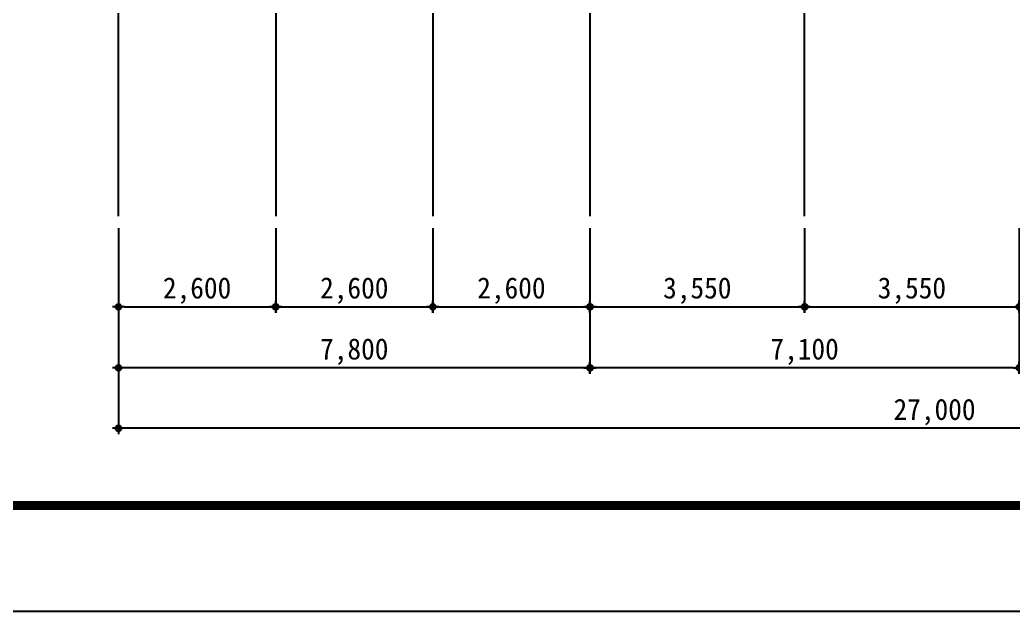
# Model space of a CAD drawing. Header units: millimetres. Extents: x 315000 to 378000, y 0 to 44550.
# Drawn here: x 326070 to 342502, y 0 to 9785 of the extents above; entities that cross this region are included whole.
import ezdxf

# ---------------------------------------------------------------- set-up
doc = ezdxf.new("R2010")
doc.units = ezdxf.units.MM
doc.header["$LTSCALE"] = 100
doc.linetypes.add('CEN', pattern=[62, 60, -1, 0, -1])
for name, color, linetype in [('CEN', 1, 'CEN'), ('DIM', 7, 'Continuous'), ('FOR', 4, 'Continuous'), ('ZC301', 7, 'Continuous')]:
    doc.layers.add(name, color=color, linetype=linetype)
doc.styles.add('돋움', font='')
doc.styles.get('돋움').set_extended_font_data('DotumChe')
doc.dimstyles.new('ISO-25', dxfattribs={"dimtxt": 2.5, "dimasz": 2.5, "dimexe": 1.25, "dimexo": 0.625, "dimtad": 1, "dimtxsty": 'STANDARD', "dimcen": 2.5, "dimadec": 0, "dimazin": 0, "dimtfac": 1, "dimtmove": 0, "dimatfit": 3, "dimfxl": 1, "dimarcsym": 0})

# ---------------------------------------------------------------- blocks, each defined once
blk = doc.blocks.new('Z_DOT')
at = {"layer": 'DIM', "color": 0}
for p, q in [((-1, 0), (1, 0)), ((0, -1), (0, 1))]:
    blk.add_line(p, q, dxfattribs=at)
for radius in [0.5, 0.25]:
    blk.add_circle((0, 0), radius, dxfattribs=at)
blk = doc.blocks.new('*D15')
at = {"layer": 'Defpoints', "color": 0, "transparency": 16777216}
for p in [(327702, 6536), (335502, 6536), (327702, 4026)]:
    blk.add_point(p, dxfattribs=at)
at = {"layer": 'DIM', "color": 6, "lineweight": -2, "transparency": 16777216}
for p, q in [((327702, 6336), (327702, 4026)), ((335502, 6336), (335502, 4026)), ((335402, 4026), (327802, 4026))]:
    blk.add_line(p, q, dxfattribs=at)
at = {"layer": 'DIM', "color": 6, "lineweight": -2, "transparency": 16777216, "xscale": 100, "yscale": 100, "zscale": 100, "rotation": 180}
blk.add_blockref('Z_DOT', (327702, 4026), dxfattribs=at)
at = {"layer": 'DIM', "color": 6, "lineweight": -2, "transparency": 16777216, "xscale": 100, "yscale": 100, "zscale": 100}
blk.add_blockref('Z_DOT', (335502, 4026), dxfattribs=at)
at = {"layer": 'DIM', "color": 0, "transparency": 16777216, "insert": (331602, 4294), "char_height": 350, "attachment_point": 5, "style": '돋움'}
blk.add_mtext('7,800', dxfattribs=at)
blk = doc.blocks.new('*D16')
at = {"layer": 'Defpoints', "color": 0, "transparency": 16777216}
for p in [(335502, 6536), (342602, 6536), (335502, 4026)]:
    blk.add_point(p, dxfattribs=at)
at = {"layer": 'DIM', "color": 6, "lineweight": -2, "transparency": 16777216}
for p, q in [((335502, 6336), (335502, 4026)), ((342602, 6336), (342602, 4026)), ((342502, 4026), (335602, 4026))]:
    blk.add_line(p, q, dxfattribs=at)
at = {"layer": 'DIM', "color": 6, "lineweight": -2, "transparency": 16777216, "xscale": 100, "yscale": 100, "zscale": 100, "rotation": 180}
blk.add_blockref('Z_DOT', (335502, 4026), dxfattribs=at)
at = {"layer": 'DIM', "color": 6, "lineweight": -2, "transparency": 16777216, "xscale": 100, "yscale": 100, "zscale": 100}
blk.add_blockref('Z_DOT', (342602, 4026), dxfattribs=at)
at = {"layer": 'DIM', "color": 0, "transparency": 16777216, "insert": (339052, 4294), "char_height": 350, "attachment_point": 5, "style": '돋움'}
blk.add_mtext('7,100', dxfattribs=at)
blk = doc.blocks.new('*D19')
at = {"layer": 'Defpoints', "color": 0, "transparency": 16777216}
for p in [(327702, 6536), (354702, 6536), (327702, 3026)]:
    blk.add_point(p, dxfattribs=at)
at = {"layer": 'DIM', "color": 6, "lineweight": -2, "transparency": 16777216}
for p, q in [((327702, 6336), (327702, 3026)), ((354702, 6336), (354702, 3026)), ((354602, 3026), (327802, 3026))]:
    blk.add_line(p, q, dxfattribs=at)
at = {"layer": 'DIM', "color": 6, "lineweight": -2, "transparency": 16777216, "xscale": 100, "yscale": 100, "zscale": 100, "rotation": 180}
blk.add_blockref('Z_DOT', (327702, 3026), dxfattribs=at)
at = {"layer": 'DIM', "color": 6, "lineweight": -2, "transparency": 16777216, "xscale": 100, "yscale": 100, "zscale": 100}
blk.add_blockref('Z_DOT', (354702, 3026), dxfattribs=at)
at = {"layer": 'DIM', "color": 0, "transparency": 16777216, "insert": (341202, 3294), "char_height": 350, "attachment_point": 5, "style": '돋움'}
blk.add_mtext('27,000', dxfattribs=at)
blk = doc.blocks.new('A$C0DB842BB')
at = {"layer": 'FOR', "color": 1}
blk.add_lwpolyline([(63000, 0), (63000, 44550), (0, 44550), (0, 0)], close=True, dxfattribs=at)
at = {"layer": 'FOR', "color": 7, "const_width": 150}
blk.add_lwpolyline([(61688, 43250), (2187, 43250), (2187, 1750), (61688, 1750)], close=True, dxfattribs=at)
blk = doc.blocks.new('*D29')
at = {"layer": 'Defpoints', "color": 0, "transparency": 16777216}
for p in [(327702, 6536), (330302, 6536), (330302, 5036)]:
    blk.add_point(p, dxfattribs=at)
at = {"layer": 'DIM', "color": 6, "lineweight": -2, "transparency": 16777216}
for p, q in [((327702, 6336), (327702, 5036)), ((330302, 6336), (330302, 5036)), ((327802, 5036), (330202, 5036))]:
    blk.add_line(p, q, dxfattribs=at)
at = {"layer": 'DIM', "color": 6, "lineweight": -2, "transparency": 16777216, "xscale": 100, "yscale": 100, "zscale": 100, "rotation": 180}
blk.add_blockref('Z_DOT', (327702, 5036), dxfattribs=at)
at = {"layer": 'DIM', "color": 6, "lineweight": -2, "transparency": 16777216, "xscale": 100, "yscale": 100, "zscale": 100}
blk.add_blockref('Z_DOT', (330302, 5036), dxfattribs=at)
at = {"layer": 'DIM', "color": 0, "transparency": 16777216, "insert": (329002, 5304), "char_height": 350, "attachment_point": 5, "style": '돋움'}
blk.add_mtext('2,600', dxfattribs=at)
blk = doc.blocks.new('*D30')
at = {"layer": 'Defpoints', "color": 0, "transparency": 16777216}
for p in [(332902, 6536), (335502, 6536), (335502, 5036)]:
    blk.add_point(p, dxfattribs=at)
at = {"layer": 'DIM', "color": 6, "lineweight": -2, "transparency": 16777216}
for p, q in [((332902, 6336), (332902, 5036)), ((335502, 6336), (335502, 5036)), ((333002, 5036), (335402, 5036))]:
    blk.add_line(p, q, dxfattribs=at)
at = {"layer": 'DIM', "color": 6, "lineweight": -2, "transparency": 16777216, "xscale": 100, "yscale": 100, "zscale": 100, "rotation": 180}
blk.add_blockref('Z_DOT', (332902, 5036), dxfattribs=at)
at = {"layer": 'DIM', "color": 6, "lineweight": -2, "transparency": 16777216, "xscale": 100, "yscale": 100, "zscale": 100}
blk.add_blockref('Z_DOT', (335502, 5036), dxfattribs=at)
at = {"layer": 'DIM', "color": 0, "transparency": 16777216, "insert": (334202, 5304), "char_height": 350, "attachment_point": 5, "style": '돋움'}
blk.add_mtext('2,600', dxfattribs=at)
blk = doc.blocks.new('*D31')
at = {"layer": 'Defpoints', "color": 0, "transparency": 16777216}
for p in [(330302, 6536), (332902, 6536), (332902, 5036)]:
    blk.add_point(p, dxfattribs=at)
at = {"layer": 'DIM', "color": 6, "lineweight": -2, "transparency": 16777216}
for p, q in [((330302, 6336), (330302, 5036)), ((332902, 6336), (332902, 5036)), ((330402, 5036), (332802, 5036))]:
    blk.add_line(p, q, dxfattribs=at)
at = {"layer": 'DIM', "color": 6, "lineweight": -2, "transparency": 16777216, "xscale": 100, "yscale": 100, "zscale": 100, "rotation": 180}
blk.add_blockref('Z_DOT', (330302, 5036), dxfattribs=at)
at = {"layer": 'DIM', "color": 6, "lineweight": -2, "transparency": 16777216, "xscale": 100, "yscale": 100, "zscale": 100}
blk.add_blockref('Z_DOT', (332902, 5036), dxfattribs=at)
at = {"layer": 'DIM', "color": 0, "transparency": 16777216, "insert": (331602, 5304), "char_height": 350, "attachment_point": 5, "style": '돋움'}
blk.add_mtext('2,600', dxfattribs=at)
blk = doc.blocks.new('*D32')
at = {"layer": 'Defpoints', "color": 0, "transparency": 16777216}
for p in [(339052, 6536), (342602, 6536), (342602, 5036)]:
    blk.add_point(p, dxfattribs=at)
at = {"layer": 'DIM', "color": 6, "lineweight": -2, "transparency": 16777216}
for p, q in [((339052, 6336), (339052, 5036)), ((342602, 6336), (342602, 5036)), ((339152, 5036), (342502, 5036))]:
    blk.add_line(p, q, dxfattribs=at)
at = {"layer": 'DIM', "color": 6, "lineweight": -2, "transparency": 16777216, "xscale": 100, "yscale": 100, "zscale": 100, "rotation": 180}
blk.add_blockref('Z_DOT', (339052, 5036), dxfattribs=at)
at = {"layer": 'DIM', "color": 6, "lineweight": -2, "transparency": 16777216, "xscale": 100, "yscale": 100, "zscale": 100}
blk.add_blockref('Z_DOT', (342602, 5036), dxfattribs=at)
at = {"layer": 'DIM', "color": 0, "transparency": 16777216, "insert": (340827, 5304), "char_height": 350, "attachment_point": 5, "style": '돋움'}
blk.add_mtext('3,550', dxfattribs=at)
blk = doc.blocks.new('*D33')
at = {"layer": 'Defpoints', "color": 0, "transparency": 16777216}
for p in [(335502, 6536), (339052, 6536), (339052, 5036)]:
    blk.add_point(p, dxfattribs=at)
at = {"layer": 'DIM', "color": 6, "lineweight": -2, "transparency": 16777216}
for p, q in [((335502, 6336), (335502, 5036)), ((339052, 6336), (339052, 5036)), ((335602, 5036), (338952, 5036))]:
    blk.add_line(p, q, dxfattribs=at)
at = {"layer": 'DIM', "color": 6, "lineweight": -2, "transparency": 16777216, "xscale": 100, "yscale": 100, "zscale": 100, "rotation": 180}
blk.add_blockref('Z_DOT', (335502, 5036), dxfattribs=at)
at = {"layer": 'DIM', "color": 6, "lineweight": -2, "transparency": 16777216, "xscale": 100, "yscale": 100, "zscale": 100}
blk.add_blockref('Z_DOT', (339052, 5036), dxfattribs=at)
at = {"layer": 'DIM', "color": 0, "transparency": 16777216, "insert": (337277, 5304), "char_height": 350, "attachment_point": 5, "style": '돋움'}
blk.add_mtext('3,550', dxfattribs=at)

msp = doc.modelspace()

# ---------------------------------------------------------------- linework, layer by layer
at = {"layer": 'CEN'}
for p, q in [((327702.3, 6535.8), (327702.3, 35635.8)), ((335502.3, 6535.8), (335502.3, 35635.8)), ((339052.3, 6535.8), (339052.3, 22335.8)), ((330302.3, 16535.7), (330302.3, 6535.8)), ((332902.3, 16535.7), (332902.3, 6535.8))]:
    msp.add_line(p, q, dxfattribs=at)

# ---------------------------------------------------------------- block references
at = {"layer": 'ZC301'}
msp.add_blockref('A$C0DB842BB', (315000, 0), dxfattribs=at)

# ---------------------------------------------------------------- dimensions: what is measured, and where the dimension line sits
at = {"layer": 'DIM'}
for base, p1, p2, picture, middle in [((327702.3, 4025.8), (335502.3, 6535.8), (327702.3, 6535.8), '*D15', (331602.3, 4294.1)), ((327702.3, 3025.8), (354702.3, 6535.8), (327702.3, 6535.8), '*D19', (341202.3, 3294.1)), ((335502.3, 4025.8), (342602.3, 6535.8), (335502.3, 6535.8), '*D16', (339052.3, 4294.1))]:
    dim = msp.add_linear_dim(base=base, p1=p1, p2=p2, angle=180, dimstyle='ISO-25', override={"dimscale": 100, "dimtxt": 3.5, "dimasz": 1, "dimexe": 0, "dimexo": 2, "dimgap": 0.6, "dimdec": 0, "dimlunit": 6, "dimtxsty": '돋움', "dimblk1": 'Z_DOT', "dimblk2": 'Z_DOT', "dimsah": 1, "dimclrd": 6, "dimclre": 6, "dimtix": 1}, dxfattribs=at)
    dim.commit()
    dim.dimension.update_dxf_attribs({"geometry": picture, "text_midpoint": middle})
for base, p1, p2, picture, middle in [((330302.3, 5035.7), (327702.3, 6535.8), (330302.3, 6535.8), '*D29', (329002.3, 5304)), ((332902.3, 5035.7), (330302.3, 6535.8), (332902.3, 6535.8), '*D31', (331602.3, 5304)), ((335502.3, 5035.7), (332902.3, 6535.8), (335502.3, 6535.8), '*D30', (334202.3, 5304)), ((339052.3, 5035.7), (335502.3, 6535.8), (339052.3, 6535.8), '*D33', (337277.3, 5304)), ((342602.3, 5035.7), (339052.3, 6535.8), (342602.3, 6535.8), '*D32', (340827.3, 5304))]:
    dim = msp.add_linear_dim(base=base, p1=p1, p2=p2, dimstyle='ISO-25', override={"dimscale": 100, "dimtxt": 3.5, "dimasz": 1, "dimexe": 0, "dimexo": 2, "dimgap": 0.6, "dimdec": 0, "dimlunit": 6, "dimtxsty": '돋움', "dimblk1": 'Z_DOT', "dimblk2": 'Z_DOT', "dimsah": 1, "dimclrd": 6, "dimclre": 6, "dimtix": 1}, dxfattribs=at)
    dim.commit()
    dim.dimension.update_dxf_attribs({"geometry": picture, "text_midpoint": middle})

doc.saveas('drawing.dxf')
